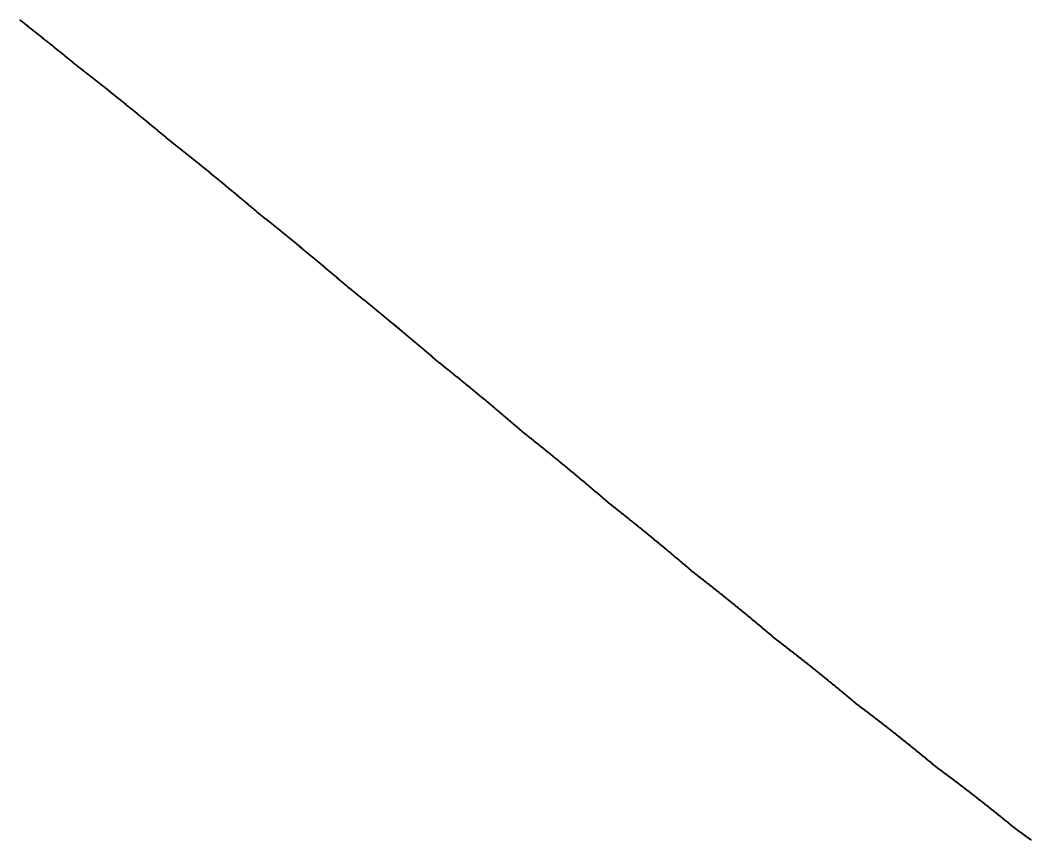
# Model space of a CAD drawing. Header units: metres. Extents: x 0 to 360, y 49 to 117.
# Drawn here: x 45.01 to 67.51, y 82.89 to 101.14 of the extents above; entities that cross this region are included whole.
import ezdxf

# ---------------------------------------------------------------- set-up
doc = ezdxf.new("R2010")
doc.units = ezdxf.units.M

msp = doc.modelspace()

# ---------------------------------------------------------------- linework, layer by layer
for p in [(45.01, 101.141), (45.02, 101.134), (45.029, 101.126), (45.039, 101.118), (45.049, 101.111), (45.058, 101.103), (45.068, 101.096), (45.077, 101.088), (45.087, 101.081), (45.097, 101.073), (45.106, 101.065), (45.116, 101.058), (45.126, 101.05), (45.135, 101.043), (45.145, 101.035), (45.155, 101.027), (45.164, 101.02), (45.174, 101.012), (45.184, 101.005), (45.193, 100.997), (45.203, 100.989), (45.212, 100.982), (45.222, 100.974), (45.232, 100.966), (45.241, 100.959), (45.251, 100.951), (45.261, 100.944), (45.27, 100.936), (45.28, 100.928), (45.289, 100.921), (45.299, 100.913), (45.309, 100.905), (45.318, 100.898), (45.328, 100.89), (45.338, 100.883), (45.347, 100.875), (45.357, 100.867), (45.366, 100.86), (45.376, 100.852), (45.386, 100.844), (45.395, 100.837), (45.405, 100.829), (45.415, 100.821), (45.424, 100.814), (45.434, 100.806), (45.443, 100.798), (45.453, 100.791), (45.463, 100.783), (45.472, 100.775), (45.482, 100.768), (45.491, 100.76), (45.501, 100.752), (45.511, 100.745), (45.52, 100.737), (45.53, 100.729), (45.539, 100.722), (45.549, 100.714), (45.559, 100.706), (45.568, 100.699), (45.578, 100.691), (45.588, 100.683), (45.597, 100.676), (45.607, 100.668), (45.616, 100.66), (45.626, 100.653), (45.636, 100.645), (45.645, 100.637), (45.655, 100.629), (45.664, 100.622), (45.674, 100.614), (45.683, 100.606), (45.693, 100.599), (45.703, 100.591), (45.712, 100.583), (45.722, 100.576), (45.731, 100.568), (45.741, 100.56), (45.751, 100.552), (45.76, 100.545), (45.77, 100.537), (45.779, 100.529), (45.789, 100.522), (45.799, 100.514), (45.808, 100.506), (45.818, 100.498), (45.827, 100.491), (45.837, 100.483), (45.846, 100.475), (45.856, 100.467), (45.866, 100.46), (45.875, 100.452), (45.885, 100.444), (45.894, 100.436), (45.904, 100.429), (45.913, 100.421), (45.923, 100.413), (45.933, 100.405), (45.942, 100.398), (45.952, 100.39), (45.961, 100.382), (45.971, 100.374), (45.98, 100.367), (45.99, 100.359), (46, 100.351), (46.009, 100.343), (46.019, 100.336), (46.028, 100.328), (46.038, 100.32), (46.047, 100.312), (46.057, 100.305), (46.066, 100.297), (46.076, 100.289), (46.086, 100.281), (46.095, 100.274), (46.105, 100.266), (46.114, 100.258), (46.124, 100.25), (46.133, 100.242), (46.143, 100.235), (46.152, 100.227), (46.162, 100.219), (46.172, 100.211), (46.181, 100.203), (46.191, 100.195), (46.2, 100.187), (46.21, 100.18), (46.219, 100.172), (46.229, 100.165), (46.238, 100.157), (46.248, 100.15), (46.258, 100.143), (46.267, 100.135), (46.277, 100.128), (46.286, 100.12), (46.296, 100.113), (46.305, 100.105), (46.315, 100.098), (46.324, 100.091), (46.334, 100.083), (46.343, 100.076), (46.353, 100.068), (46.362, 100.061), (46.372, 100.053), (46.381, 100.046), (46.391, 100.038), (46.401, 100.031), (46.41, 100.023), (46.42, 100.016), (46.429, 100.009), (46.439, 100.001), (46.448, 99.994), (46.458, 99.986), (46.467, 99.979), (46.477, 99.971), (46.486, 99.964), (46.496, 99.956), (46.505, 99.949), (46.515, 99.941), (46.524, 99.934), (46.534, 99.926), (46.543, 99.919), (46.553, 99.911), (46.562, 99.904), (46.572, 99.896), (46.581, 99.889), (46.591, 99.881), (46.6, 99.874), (46.61, 99.866), (46.619, 99.859), (46.629, 99.851), (46.639, 99.844), (46.648, 99.836), (46.658, 99.829), (46.667, 99.821), (46.677, 99.814), (46.686, 99.806), (46.696, 99.799), (46.705, 99.791), (46.715, 99.784), (46.724, 99.776), (46.734, 99.769), (46.743, 99.761), (46.753, 99.754), (46.762, 99.746), (46.772, 99.739), (46.781, 99.731), (46.791, 99.723), (46.8, 99.716), (46.81, 99.708), (46.819, 99.701), (46.829, 99.693), (46.838, 99.686), (46.848, 99.678), (46.857, 99.671), (46.866, 99.663), (46.876, 99.656), (46.885, 99.648), (46.895, 99.64), (46.904, 99.633), (46.914, 99.625), (46.923, 99.618), (46.933, 99.61), (46.942, 99.603), (46.952, 99.595), (46.961, 99.587), (46.971, 99.58), (46.98, 99.572), (46.99, 99.565), (46.999, 99.557), (47.009, 99.55), (47.018, 99.542), (47.028, 99.534), (47.037, 99.527), (47.047, 99.519), (47.056, 99.512), (47.066, 99.504), (47.075, 99.496), (47.085, 99.489), (47.094, 99.481), (47.103, 99.474), (47.113, 99.466), (47.122, 99.458), (47.132, 99.451), (47.141, 99.443), (47.151, 99.436), (47.16, 99.428), (47.17, 99.42), (47.179, 99.413), (47.189, 99.405), (47.198, 99.398), (47.208, 99.39), (47.217, 99.382), (47.226, 99.375), (47.236, 99.367), (47.245, 99.359), (47.255, 99.352), (47.264, 99.344), (47.274, 99.337), (47.283, 99.329), (47.293, 99.321), (47.302, 99.314), (47.312, 99.306), (47.321, 99.298), (47.33, 99.291), (47.34, 99.283), (47.349, 99.275), (47.359, 99.268), (47.368, 99.26), (47.378, 99.252), (47.387, 99.245), (47.397, 99.237), (47.406, 99.229), (47.415, 99.222), (47.425, 99.214), (47.434, 99.207), (47.444, 99.199), (47.453, 99.191), (47.463, 99.184), (47.472, 99.176), (47.482, 99.168), (47.491, 99.16), (47.5, 99.153), (47.51, 99.145), (47.519, 99.137), (47.529, 99.13), (47.538, 99.122), (47.548, 99.114), (47.557, 99.107), (47.566, 99.099), (47.576, 99.091), (47.585, 99.084), (47.595, 99.076), (47.604, 99.068), (47.614, 99.061), (47.623, 99.053), (47.632, 99.045), (47.642, 99.037), (47.651, 99.03), (47.661, 99.022), (47.67, 99.014), (47.679, 99.007), (47.689, 98.999), (47.698, 98.991), (47.708, 98.983), (47.717, 98.976), (47.727, 98.968), (47.736, 98.96), (47.745, 98.953), (47.755, 98.945), (47.764, 98.937), (47.774, 98.929), (47.783, 98.922), (47.792, 98.914), (47.802, 98.906), (47.811, 98.898), (47.821, 98.891), (47.83, 98.883), (47.839, 98.875), (47.849, 98.868), (47.858, 98.86), (47.868, 98.852), (47.877, 98.844), (47.886, 98.837), (47.896, 98.829), (47.905, 98.821), (47.915, 98.813), (47.924, 98.805), (47.933, 98.798), (47.943, 98.79), (47.952, 98.782), (47.962, 98.774), (47.971, 98.767), (47.98, 98.759), (47.99, 98.751), (47.999, 98.743), (48.009, 98.736), (48.018, 98.728), (48.027, 98.72), (48.037, 98.712), (48.046, 98.704), (48.055, 98.697), (48.065, 98.689), (48.074, 98.681), (48.084, 98.673), (48.093, 98.666), (48.102, 98.658), (48.112, 98.65), (48.121, 98.642), (48.131, 98.634), (48.14, 98.627), (48.149, 98.619), (48.159, 98.611), (48.168, 98.603), (48.177, 98.595), (48.187, 98.588), (48.196, 98.58), (48.206, 98.572), (48.215, 98.564), (48.224, 98.556), (48.234, 98.549), (48.243, 98.541), (48.252, 98.533), (48.262, 98.525), (48.271, 98.516), (48.28, 98.509), (48.29, 98.502), (48.299, 98.494), (48.309, 98.487), (48.318, 98.479), (48.327, 98.472), (48.337, 98.465), (48.346, 98.457), (48.355, 98.45), (48.365, 98.443), (48.374, 98.435), (48.383, 98.428), (48.393, 98.42), (48.402, 98.413), (48.411, 98.406), (48.421, 98.398), (48.43, 98.391), (48.44, 98.383), (48.449, 98.376), (48.458, 98.368), (48.468, 98.361), (48.477, 98.354), (48.486, 98.346), (48.496, 98.339), (48.505, 98.331), (48.514, 98.324), (48.524, 98.316), (48.533, 98.309), (48.542, 98.302), (48.552, 98.294), (48.561, 98.287), (48.57, 98.279), (48.58, 98.272), (48.589, 98.264), (48.598, 98.257), (48.608, 98.249), (48.617, 98.242), (48.626, 98.235), (48.636, 98.227), (48.645, 98.22), (48.654, 98.212), (48.664, 98.205), (48.673, 98.197), (48.682, 98.19), (48.692, 98.182), (48.701, 98.175), (48.71, 98.167), (48.72, 98.16), (48.729, 98.152), (48.738, 98.145), (48.748, 98.137), (48.757, 98.13), (48.766, 98.123), (48.776, 98.115), (48.785, 98.108), (48.794, 98.1), (48.804, 98.093), (48.813, 98.085), (48.822, 98.078), (48.832, 98.07), (48.841, 98.063), (48.85, 98.055), (48.859, 98.048), (48.869, 98.04), (48.878, 98.033), (48.887, 98.025), (48.897, 98.018), (48.906, 98.01), (48.915, 98.003), (48.925, 97.995), (48.934, 97.987), (48.943, 97.98), (48.953, 97.972), (48.962, 97.965), (48.971, 97.957), (48.98, 97.95), (48.99, 97.942), (48.999, 97.935), (49.008, 97.927), (49.018, 97.92), (49.027, 97.912), (49.036, 97.905), (49.046, 97.897), (49.055, 97.89), (49.064, 97.882), (49.073, 97.874), (49.083, 97.867), (49.092, 97.859), (49.101, 97.852), (49.111, 97.844), (49.12, 97.837), (49.129, 97.829), (49.138, 97.822), (49.148, 97.814), (49.157, 97.806), (49.166, 97.799), (49.176, 97.791), (49.185, 97.784), (49.194, 97.776), (49.203, 97.769), (49.213, 97.761), (49.222, 97.753), (49.231, 97.746), (49.241, 97.738), (49.25, 97.731), (49.259, 97.723), (49.268, 97.716), (49.278, 97.708), (49.287, 97.7), (49.296, 97.693), (49.306, 97.685), (49.315, 97.678), (49.324, 97.67), (49.333, 97.662), (49.343, 97.655), (49.352, 97.647), (49.361, 97.64), (49.37, 97.632), (49.38, 97.624), (49.389, 97.617), (49.398, 97.609), (49.408, 97.601), (49.417, 97.594), (49.426, 97.586), (49.435, 97.579), (49.445, 97.571), (49.454, 97.563), (49.463, 97.556), (49.472, 97.548), (49.482, 97.54), (49.491, 97.533), (49.5, 97.525), (49.509, 97.518), (49.519, 97.51), (49.528, 97.502), (49.537, 97.495), (49.546, 97.487), (49.556, 97.479), (49.565, 97.472), (49.574, 97.464), (49.583, 97.456), (49.593, 97.449), (49.602, 97.441), (49.611, 97.433), (49.62, 97.426), (49.63, 97.418), (49.639, 97.41), (49.648, 97.403), (49.657, 97.395), (49.667, 97.387), (49.676, 97.38), (49.685, 97.372), (49.694, 97.364), (49.704, 97.357), (49.713, 97.349), (49.722, 97.341), (49.731, 97.334), (49.741, 97.326), (49.75, 97.318), (49.759, 97.311), (49.768, 97.303), (49.777, 97.295), (49.787, 97.288), (49.796, 97.28), (49.805, 97.272), (49.814, 97.265), (49.824, 97.257), (49.833, 97.249), (49.842, 97.241), (49.851, 97.234), (49.861, 97.226), (49.87, 97.218), (49.879, 97.211), (49.888, 97.203), (49.897, 97.195), (49.907, 97.187), (49.916, 97.18), (49.925, 97.172), (49.934, 97.164), (49.944, 97.157), (49.953, 97.149), (49.962, 97.141), (49.971, 97.133), (49.98, 97.126), (49.99, 97.118), (49.999, 97.11), (50.008, 97.102), (50.017, 97.095), (50.026, 97.087), (50.036, 97.079), (50.045, 97.072), (50.054, 97.064), (50.063, 97.056), (50.072, 97.048), (50.082, 97.041), (50.091, 97.033), (50.1, 97.025), (50.109, 97.017), (50.119, 97.01), (50.128, 97.002), (50.137, 96.994), (50.146, 96.986), (50.155, 96.978), (50.165, 96.971), (50.174, 96.963), (50.183, 96.955), (50.192, 96.947), (50.201, 96.94), (50.21, 96.932), (50.22, 96.924), (50.229, 96.916), (50.238, 96.909), (50.247, 96.901), (50.256, 96.893), (50.266, 96.885), (50.275, 96.877), (50.284, 96.87), (50.293, 96.862), (50.302, 96.853), (50.312, 96.845), (50.321, 96.838), (50.33, 96.831), (50.339, 96.824), (50.348, 96.816), (50.357, 96.809), (50.367, 96.802), (50.376, 96.794), (50.385, 96.787), (50.394, 96.78), (50.403, 96.772), (50.413, 96.765), (50.422, 96.758), (50.431, 96.751), (50.44, 96.743), (50.449, 96.736), (50.458, 96.729), (50.468, 96.721), (50.477, 96.714), (50.486, 96.707), (50.495, 96.699), (50.504, 96.692), (50.513, 96.685), (50.523, 96.677), (50.532, 96.67), (50.541, 96.663), (50.55, 96.655), (50.559, 96.648), (50.568, 96.64), (50.578, 96.633), (50.587, 96.626), (50.596, 96.618), (50.605, 96.611), (50.614, 96.604), (50.623, 96.596), (50.633, 96.589), (50.642, 96.582), (50.651, 96.574), (50.66, 96.567), (50.669, 96.559), (50.678, 96.552), (50.687, 96.545), (50.697, 96.537), (50.706, 96.53), (50.715, 96.523), (50.724, 96.515), (50.733, 96.508), (50.742, 96.5), (50.752, 96.493), (50.761, 96.486), (50.77, 96.478), (50.779, 96.471), (50.788, 96.463), (50.797, 96.456), (50.806, 96.449), (50.816, 96.441), (50.825, 96.434), (50.834, 96.426), (50.843, 96.419), (50.852, 96.412), (50.861, 96.404), (50.87, 96.397), (50.879, 96.389), (50.889, 96.382), (50.898, 96.374), (50.907, 96.367), (50.916, 96.36), (50.925, 96.352), (50.934, 96.345), (50.943, 96.337), (50.953, 96.33), (50.962, 96.322), (50.971, 96.315), (50.98, 96.308), (50.989, 96.3), (50.998, 96.293), (51.007, 96.285), (51.016, 96.278), (51.026, 96.27), (51.035, 96.263), (51.044, 96.255), (51.053, 96.248), (51.062, 96.241), (51.071, 96.233), (51.08, 96.226), (51.089, 96.218), (51.098, 96.211), (51.108, 96.203), (51.117, 96.196), (51.126, 96.188), (51.135, 96.181), (51.144, 96.173), (51.153, 96.166), (51.162, 96.158), (51.171, 96.151), (51.181, 96.143), (51.19, 96.136), (51.199, 96.128), (51.208, 96.121), (51.217, 96.113), (51.226, 96.106), (51.235, 96.098), (51.244, 96.091), (51.253, 96.083), (51.262, 96.076), (51.272, 96.068), (51.281, 96.061), (51.29, 96.053), (51.299, 96.046), (51.308, 96.038), (51.317, 96.031), (51.326, 96.023), (51.335, 96.016), (51.344, 96.008), (51.353, 96.001), (51.363, 95.993), (51.372, 95.986), (51.381, 95.978), (51.39, 95.971), (51.399, 95.963), (51.408, 95.956), (51.417, 95.948), (51.426, 95.941), (51.435, 95.933), (51.444, 95.925), (51.453, 95.918), (51.462, 95.91), (51.472, 95.903), (51.481, 95.895), (51.49, 95.888), (51.499, 95.88), (51.508, 95.873), (51.517, 95.865), (51.526, 95.857), (51.535, 95.85), (51.544, 95.842), (51.553, 95.835), (51.562, 95.827), (51.571, 95.82), (51.581, 95.812), (51.59, 95.805), (51.599, 95.797), (51.608, 95.789), (51.617, 95.782), (51.626, 95.774), (51.635, 95.767), (51.644, 95.759), (51.653, 95.751), (51.662, 95.744), (51.671, 95.736), (51.68, 95.729), (51.689, 95.721), (51.698, 95.713), (51.707, 95.706), (51.717, 95.698), (51.726, 95.691), (51.735, 95.683), (51.744, 95.675), (51.753, 95.668), (51.762, 95.66), (51.771, 95.653), (51.78, 95.645), (51.789, 95.637), (51.798, 95.63), (51.807, 95.622), (51.816, 95.615), (51.825, 95.607), (51.834, 95.599), (51.843, 95.592), (51.852, 95.584), (51.861, 95.576), (51.87, 95.569), (51.879, 95.561), (51.889, 95.554), (51.898, 95.546), (51.907, 95.538), (51.916, 95.531), (51.925, 95.523), (51.934, 95.515), (51.943, 95.508), (51.952, 95.5), (51.961, 95.492), (51.97, 95.485), (51.979, 95.477), (51.988, 95.469), (51.997, 95.462), (52.006, 95.454), (52.015, 95.446), (52.024, 95.439), (52.033, 95.431), (52.042, 95.423), (52.051, 95.416), (52.06, 95.408), (52.069, 95.4), (52.078, 95.393), (52.087, 95.385), (52.096, 95.377), (52.105, 95.37), (52.114, 95.362), (52.123, 95.354), (52.132, 95.347), (52.142, 95.339), (52.151, 95.331), (52.16, 95.324), (52.169, 95.316), (52.178, 95.308), (52.187, 95.301), (52.196, 95.293), (52.205, 95.285), (52.214, 95.277), (52.223, 95.27), (52.232, 95.262), (52.241, 95.254), (52.25, 95.247), (52.259, 95.239), (52.268, 95.231), (52.277, 95.224), (52.286, 95.216), (52.295, 95.208), (52.304, 95.2), (52.313, 95.192), (52.322, 95.185), (52.331, 95.178), (52.34, 95.17), (52.349, 95.163), (52.358, 95.156), (52.367, 95.149), (52.376, 95.142), (52.385, 95.134), (52.394, 95.127), (52.403, 95.12), (52.412, 95.113), (52.421, 95.106), (52.43, 95.099), (52.439, 95.091), (52.448, 95.084), (52.457, 95.077), (52.466, 95.07), (52.475, 95.062), (52.484, 95.055), (52.493, 95.048), (52.502, 95.041), (52.511, 95.034), (52.52, 95.026), (52.529, 95.019), (52.538, 95.012), (52.547, 95.005), (52.556, 94.998), (52.565, 94.99), (52.574, 94.983), (52.583, 94.976), (52.592, 94.969), (52.601, 94.961), (52.61, 94.954), (52.619, 94.947), (52.628, 94.94), (52.637, 94.932), (52.646, 94.925), (52.655, 94.918), (52.664, 94.911), (52.673, 94.903), (52.681, 94.896), (52.69, 94.889), (52.699, 94.882), (52.708, 94.874), (52.717, 94.867), (52.726, 94.86), (52.735, 94.853), (52.744, 94.845), (52.753, 94.838), (52.762, 94.831), (52.771, 94.823), (52.78, 94.816), (52.789, 94.809), (52.798, 94.802), (52.807, 94.794), (52.816, 94.787), (52.825, 94.78), (52.834, 94.772), (52.843, 94.765), (52.852, 94.758), (52.861, 94.751), (52.87, 94.743), (52.879, 94.736), (52.888, 94.729), (52.897, 94.721), (52.906, 94.714), (52.915, 94.707), (52.924, 94.699), (52.933, 94.692), (52.941, 94.685), (52.95, 94.678), (52.959, 94.67), (52.968, 94.663), (52.977, 94.656), (52.986, 94.648), (52.995, 94.641), (53.004, 94.634), (53.013, 94.626), (53.022, 94.619), (53.031, 94.612), (53.04, 94.604), (53.049, 94.597), (53.058, 94.59), (53.067, 94.582), (53.076, 94.575), (53.085, 94.567), (53.094, 94.56), (53.103, 94.553), (53.111, 94.545), (53.12, 94.538), (53.129, 94.531), (53.138, 94.523), (53.147, 94.516), (53.156, 94.509), (53.165, 94.501), (53.174, 94.494), (53.183, 94.486), (53.192, 94.479), (53.201, 94.472), (53.21, 94.464), (53.219, 94.457), (53.228, 94.45), (53.237, 94.442), (53.245, 94.435), (53.254, 94.427), (53.263, 94.42), (53.272, 94.413), (53.281, 94.405), (53.29, 94.398), (53.299, 94.39), (53.308, 94.383), (53.317, 94.376), (53.326, 94.368), (53.335, 94.361), (53.344, 94.353), (53.352, 94.346), (53.361, 94.339), (53.37, 94.331), (53.379, 94.324), (53.388, 94.316), (53.397, 94.309), (53.406, 94.302), (53.415, 94.294), (53.424, 94.287), (53.433, 94.279), (53.442, 94.272), (53.451, 94.264), (53.459, 94.257), (53.468, 94.249), (53.477, 94.242), (53.486, 94.235), (53.495, 94.227), (53.504, 94.22), (53.513, 94.212), (53.522, 94.205), (53.531, 94.197), (53.54, 94.19), (53.548, 94.182), (53.557, 94.175), (53.566, 94.168), (53.575, 94.16), (53.584, 94.153), (53.593, 94.145), (53.602, 94.138), (53.611, 94.13), (53.62, 94.123), (53.629, 94.115), (53.637, 94.108), (53.646, 94.1), (53.655, 94.093), (53.664, 94.085), (53.673, 94.078), (53.682, 94.07), (53.691, 94.063), (53.7, 94.055), (53.709, 94.048), (53.717, 94.04), (53.726, 94.033), (53.735, 94.025), (53.744, 94.018), (53.753, 94.01), (53.762, 94.003), (53.771, 93.995), (53.78, 93.988), (53.789, 93.98), (53.797, 93.973), (53.806, 93.965), (53.815, 93.958), (53.824, 93.95), (53.833, 93.943), (53.842, 93.935), (53.851, 93.928), (53.86, 93.92), (53.868, 93.913), (53.877, 93.905), (53.886, 93.898), (53.895, 93.89), (53.904, 93.883), (53.913, 93.875), (53.922, 93.868), (53.93, 93.86), (53.939, 93.853), (53.948, 93.845), (53.957, 93.837), (53.966, 93.83), (53.975, 93.822), (53.984, 93.815), (53.993, 93.807), (54.001, 93.8), (54.01, 93.792), (54.019, 93.785), (54.028, 93.777), (54.037, 93.769), (54.046, 93.762), (54.055, 93.754), (54.063, 93.747), (54.072, 93.739), (54.081, 93.732), (54.09, 93.724), (54.099, 93.716), (54.108, 93.709), (54.116, 93.701), (54.125, 93.694), (54.134, 93.686), (54.143, 93.679), (54.152, 93.671), (54.161, 93.663), (54.17, 93.656), (54.178, 93.648), (54.187, 93.641), (54.196, 93.633), (54.205, 93.625), (54.214, 93.618), (54.223, 93.61), (54.231, 93.603), (54.24, 93.595), (54.249, 93.587), (54.258, 93.58), (54.267, 93.572), (54.276, 93.564), (54.285, 93.557), (54.293, 93.55), (54.302, 93.543), (54.311, 93.536), (54.32, 93.528), (54.329, 93.521), (54.338, 93.514), (54.346, 93.507), (54.355, 93.5), (54.364, 93.493), (54.373, 93.486), (54.382, 93.479), (54.39, 93.472), (54.399, 93.465), (54.408, 93.458), (54.417, 93.451), (54.426, 93.444), (54.435, 93.437), (54.443, 93.43), (54.452, 93.423), (54.461, 93.416), (54.47, 93.409), (54.479, 93.402), (54.488, 93.395), (54.496, 93.388), (54.505, 93.38), (54.514, 93.373), (54.523, 93.366), (54.532, 93.359), (54.54, 93.352), (54.549, 93.345), (54.558, 93.338), (54.567, 93.331), (54.576, 93.324), (54.584, 93.317), (54.593, 93.31), (54.602, 93.303), (54.611, 93.295), (54.62, 93.288), (54.629, 93.281), (54.637, 93.274), (54.646, 93.267), (54.655, 93.26), (54.664, 93.253), (54.673, 93.246), (54.681, 93.239), (54.69, 93.231), (54.699, 93.224), (54.708, 93.217), (54.717, 93.21), (54.725, 93.203), (54.734, 93.196), (54.743, 93.189), (54.752, 93.182), (54.761, 93.174), (54.769, 93.167), (54.778, 93.16), (54.787, 93.153), (54.796, 93.146), (54.804, 93.139), (54.813, 93.132), (54.822, 93.124), (54.831, 93.117), (54.84, 93.11), (54.848, 93.103), (54.857, 93.096), (54.866, 93.089), (54.875, 93.081), (54.884, 93.074), (54.892, 93.067), (54.901, 93.06), (54.91, 93.053), (54.919, 93.046), (54.927, 93.038), (54.936, 93.031), (54.945, 93.024), (54.954, 93.017), (54.963, 93.01), (54.971, 93.003), (54.98, 92.995), (54.989, 92.988), (54.998, 92.981), (55.006, 92.974), (55.015, 92.967), (55.024, 92.959), (55.033, 92.952), (55.042, 92.945), (55.05, 92.938), (55.059, 92.931), (55.068, 92.923), (55.077, 92.916), (55.085, 92.909), (55.094, 92.902), (55.103, 92.894), (55.112, 92.887), (55.12, 92.88), (55.129, 92.873), (55.138, 92.866), (55.147, 92.858), (55.155, 92.851), (55.164, 92.844), (55.173, 92.837), (55.182, 92.829), (55.191, 92.822), (55.199, 92.815), (55.208, 92.808), (55.217, 92.8), (55.226, 92.793), (55.234, 92.786), (55.243, 92.779), (55.252, 92.771), (55.261, 92.764), (55.269, 92.757), (55.278, 92.75), (55.287, 92.742), (55.296, 92.735), (55.304, 92.728), (55.313, 92.721), (55.322, 92.713), (55.331, 92.706), (55.339, 92.699), (55.348, 92.691), (55.357, 92.684), (55.366, 92.677), (55.374, 92.67), (55.383, 92.662), (55.392, 92.655), (55.4, 92.648), (55.409, 92.64), (55.418, 92.633), (55.427, 92.626), (55.435, 92.619), (55.444, 92.611), (55.453, 92.604), (55.462, 92.597), (55.47, 92.589), (55.479, 92.582), (55.488, 92.575), (55.497, 92.567), (55.505, 92.56), (55.514, 92.553), (55.523, 92.545), (55.531, 92.538), (55.54, 92.531), (55.549, 92.523), (55.558, 92.516), (55.566, 92.509), (55.575, 92.501), (55.584, 92.494), (55.593, 92.487), (55.601, 92.479), (55.61, 92.472), (55.619, 92.465), (55.627, 92.457), (55.636, 92.45), (55.645, 92.443), (55.654, 92.435), (55.662, 92.428), (55.671, 92.421), (55.68, 92.413), (55.688, 92.406), (55.697, 92.399), (55.706, 92.391), (55.715, 92.384), (55.723, 92.377), (55.732, 92.369), (55.741, 92.362), (55.749, 92.354), (55.758, 92.347), (55.767, 92.34), (55.776, 92.332), (55.784, 92.325), (55.793, 92.318), (55.802, 92.31), (55.81, 92.303), (55.819, 92.295), (55.828, 92.288), (55.836, 92.281), (55.845, 92.273), (55.854, 92.266), (55.863, 92.258), (55.871, 92.251), (55.88, 92.244), (55.889, 92.236), (55.897, 92.229), (55.906, 92.221), (55.915, 92.214), (55.923, 92.207), (55.932, 92.199), (55.941, 92.192), (55.949, 92.184), (55.958, 92.177), (55.967, 92.169), (55.976, 92.162), (55.984, 92.155), (55.993, 92.147), (56.002, 92.14), (56.01, 92.132), (56.019, 92.125), (56.028, 92.117), (56.036, 92.11), (56.045, 92.103), (56.054, 92.095), (56.062, 92.088), (56.071, 92.08), (56.08, 92.073), (56.088, 92.065), (56.097, 92.058), (56.106, 92.05), (56.114, 92.043), (56.123, 92.036), (56.132, 92.028), (56.141, 92.021), (56.149, 92.013), (56.158, 92.006), (56.167, 91.998), (56.175, 91.991), (56.184, 91.983), (56.193, 91.976), (56.201, 91.968), (56.21, 91.96), (56.219, 91.953), (56.227, 91.946), (56.236, 91.939), (56.245, 91.933), (56.253, 91.926), (56.262, 91.919), (56.271, 91.912), (56.279, 91.905), (56.288, 91.898), (56.297, 91.891), (56.305, 91.885), (56.314, 91.878), (56.323, 91.871), (56.331, 91.864), (56.34, 91.857), (56.348, 91.85), (56.357, 91.843), (56.366, 91.836), (56.374, 91.83), (56.383, 91.823), (56.392, 91.816), (56.4, 91.809), (56.409, 91.802), (56.418, 91.795), (56.426, 91.788), (56.435, 91.781), (56.444, 91.774), (56.452, 91.768), (56.461, 91.761), (56.47, 91.754), (56.478, 91.747), (56.487, 91.74), (56.496, 91.733), (56.504, 91.726), (56.513, 91.719), (56.521, 91.712), (56.53, 91.705), (56.539, 91.698), (56.547, 91.691), (56.556, 91.685), (56.565, 91.678), (56.573, 91.671), (56.582, 91.664), (56.591, 91.657), (56.599, 91.65), (56.608, 91.643), (56.616, 91.636), (56.625, 91.629), (56.634, 91.622), (56.642, 91.615), (56.651, 91.608), (56.66, 91.601), (56.668, 91.594), (56.677, 91.587), (56.686, 91.58), (56.694, 91.573), (56.703, 91.566), (56.711, 91.559), (56.72, 91.552), (56.729, 91.545), (56.737, 91.538), (56.746, 91.531), (56.755, 91.525), (56.763, 91.518), (56.772, 91.511), (56.78, 91.504), (56.789, 91.497), (56.798, 91.49), (56.806, 91.483), (56.815, 91.476), (56.823, 91.469), (56.832, 91.462), (56.841, 91.455), (56.849, 91.448), (56.858, 91.441), (56.867, 91.434), (56.875, 91.427), (56.884, 91.419), (56.892, 91.412), (56.901, 91.405), (56.91, 91.398), (56.918, 91.391), (56.927, 91.384), (56.935, 91.377), (56.944, 91.37), (56.953, 91.363), (56.961, 91.356), (56.97, 91.349), (56.978, 91.342), (56.987, 91.335), (56.996, 91.328), (57.004, 91.321), (57.013, 91.314), (57.021, 91.307), (57.03, 91.3), (57.039, 91.293), (57.047, 91.286), (57.056, 91.279), (57.064, 91.272), (57.073, 91.265), (57.082, 91.257), (57.09, 91.25), (57.099, 91.243), (57.107, 91.236), (57.116, 91.229), (57.125, 91.222), (57.133, 91.215), (57.142, 91.208), (57.15, 91.201), (57.159, 91.194), (57.168, 91.187), (57.176, 91.18), (57.185, 91.172), (57.193, 91.165), (57.202, 91.158), (57.21, 91.151), (57.219, 91.144), (57.228, 91.137), (57.236, 91.13), (57.245, 91.123), (57.253, 91.116), (57.262, 91.109), (57.27, 91.101), (57.279, 91.094), (57.288, 91.087), (57.296, 91.08), (57.305, 91.073), (57.313, 91.066), (57.322, 91.059), (57.331, 91.052), (57.339, 91.044), (57.348, 91.037), (57.356, 91.03), (57.365, 91.023), (57.373, 91.016), (57.382, 91.009), (57.39, 91.002), (57.399, 90.994), (57.408, 90.987), (57.416, 90.98), (57.425, 90.973), (57.433, 90.966), (57.442, 90.959), (57.45, 90.951), (57.459, 90.944), (57.468, 90.937), (57.476, 90.93), (57.485, 90.923), (57.493, 90.916), (57.502, 90.908), (57.51, 90.901), (57.519, 90.894), (57.527, 90.887), (57.536, 90.88), (57.545, 90.873), (57.553, 90.865), (57.562, 90.858), (57.57, 90.851), (57.579, 90.844), (57.587, 90.837), (57.596, 90.829), (57.604, 90.822), (57.613, 90.815), (57.622, 90.808), (57.63, 90.801), (57.639, 90.793), (57.647, 90.786), (57.656, 90.779), (57.664, 90.772), (57.673, 90.765), (57.681, 90.757), (57.69, 90.75), (57.698, 90.743), (57.707, 90.736), (57.716, 90.728), (57.724, 90.721), (57.733, 90.714), (57.741, 90.707), (57.75, 90.7), (57.758, 90.692), (57.767, 90.685), (57.775, 90.678), (57.784, 90.671), (57.792, 90.663), (57.801, 90.656), (57.809, 90.649), (57.818, 90.642), (57.826, 90.634), (57.835, 90.627), (57.844, 90.62), (57.852, 90.613), (57.861, 90.605), (57.869, 90.598), (57.878, 90.591), (57.886, 90.583), (57.895, 90.576), (57.903, 90.569), (57.912, 90.562), (57.92, 90.554), (57.929, 90.547), (57.937, 90.54), (57.946, 90.533), (57.954, 90.525), (57.963, 90.518), (57.971, 90.511), (57.98, 90.503), (57.988, 90.496), (57.997, 90.489), (58.005, 90.482), (58.014, 90.474), (58.022, 90.467), (58.031, 90.46), (58.039, 90.452), (58.048, 90.445), (58.057, 90.438), (58.065, 90.43), (58.074, 90.423), (58.082, 90.416), (58.091, 90.408), (58.099, 90.401), (58.108, 90.393), (58.116, 90.386), (58.125, 90.38), (58.133, 90.373), (58.142, 90.366), (58.15, 90.36), (58.159, 90.353), (58.167, 90.346), (58.176, 90.34), (58.184, 90.333), (58.193, 90.326), (58.201, 90.32), (58.21, 90.313), (58.218, 90.306), (58.227, 90.3), (58.235, 90.293), (58.244, 90.286), (58.252, 90.279), (58.261, 90.273), (58.269, 90.266), (58.278, 90.259), (58.286, 90.253), (58.295, 90.246), (58.303, 90.239), (58.311, 90.233), (58.32, 90.226), (58.328, 90.219), (58.337, 90.212), (58.345, 90.206), (58.354, 90.199), (58.362, 90.192), (58.371, 90.186), (58.379, 90.179), (58.388, 90.172), (58.396, 90.165), (58.405, 90.159), (58.413, 90.152), (58.422, 90.145), (58.43, 90.139), (58.439, 90.132), (58.447, 90.125), (58.456, 90.118), (58.464, 90.112), (58.473, 90.105), (58.481, 90.098), (58.49, 90.091), (58.498, 90.085), (58.507, 90.078), (58.515, 90.071), (58.523, 90.064), (58.532, 90.057), (58.54, 90.051), (58.549, 90.044), (58.557, 90.037), (58.566, 90.03), (58.574, 90.024), (58.583, 90.017), (58.591, 90.01), (58.6, 90.003), (58.608, 89.996), (58.617, 89.99), (58.625, 89.983), (58.634, 89.976), (58.642, 89.969), (58.65, 89.962), (58.659, 89.956), (58.667, 89.949), (58.676, 89.942), (58.684, 89.935), (58.693, 89.928), (58.701, 89.922), (58.71, 89.915), (58.718, 89.908), (58.727, 89.901), (58.735, 89.894), (58.743, 89.888), (58.752, 89.881), (58.76, 89.874), (58.769, 89.867), (58.777, 89.86), (58.786, 89.853), (58.794, 89.847), (58.803, 89.84), (58.811, 89.833), (58.82, 89.826), (58.828, 89.819), (58.836, 89.812), (58.845, 89.805), (58.853, 89.799), (58.862, 89.792), (58.87, 89.785), (58.879, 89.778), (58.887, 89.771), (58.896, 89.764), (58.904, 89.757), (58.912, 89.751), (58.921, 89.744), (58.929, 89.737), (58.938, 89.73), (58.946, 89.723), (58.955, 89.716), (58.963, 89.709), (58.971, 89.702), (58.98, 89.696), (58.988, 89.689), (58.997, 89.682), (59.005, 89.675), (59.014, 89.668), (59.022, 89.661), (59.03, 89.654), (59.039, 89.647), (59.047, 89.64), (59.056, 89.633), (59.064, 89.626), (59.073, 89.62), (59.081, 89.613), (59.089, 89.606), (59.098, 89.599), (59.106, 89.592), (59.115, 89.585), (59.123, 89.578), (59.132, 89.571), (59.14, 89.564), (59.148, 89.557), (59.157, 89.55), (59.165, 89.543), (59.174, 89.536), (59.182, 89.529), (59.19, 89.523), (59.199, 89.516), (59.207, 89.509), (59.216, 89.502), (59.224, 89.495), (59.233, 89.488), (59.241, 89.481), (59.249, 89.474), (59.258, 89.467), (59.266, 89.46), (59.275, 89.453), (59.283, 89.446), (59.291, 89.439), (59.3, 89.432), (59.308, 89.425), (59.317, 89.418), (59.325, 89.411), (59.333, 89.404), (59.342, 89.397), (59.35, 89.39), (59.359, 89.383), (59.367, 89.376), (59.375, 89.369), (59.384, 89.362), (59.392, 89.355), (59.401, 89.348), (59.409, 89.341), (59.417, 89.334), (59.426, 89.327), (59.434, 89.32), (59.443, 89.313), (59.451, 89.306), (59.459, 89.299), (59.468, 89.292), (59.476, 89.285), (59.485, 89.278), (59.493, 89.271), (59.501, 89.264), (59.51, 89.257), (59.518, 89.25), (59.526, 89.243), (59.535, 89.236), (59.543, 89.229), (59.552, 89.222), (59.56, 89.215), (59.568, 89.208), (59.577, 89.201), (59.585, 89.194), (59.594, 89.186), (59.602, 89.179), (59.61, 89.172), (59.619, 89.165), (59.627, 89.158), (59.635, 89.151), (59.644, 89.144), (59.652, 89.137), (59.661, 89.13), (59.669, 89.123), (59.677, 89.116), (59.686, 89.109), (59.694, 89.102), (59.702, 89.095), (59.711, 89.087), (59.719, 89.08), (59.728, 89.073), (59.736, 89.066), (59.744, 89.059), (59.753, 89.052), (59.761, 89.045), (59.769, 89.038), (59.778, 89.031), (59.786, 89.024), (59.794, 89.017), (59.803, 89.009), (59.811, 89.002), (59.82, 88.995), (59.828, 88.988), (59.836, 88.981), (59.845, 88.974), (59.853, 88.967), (59.861, 88.96), (59.87, 88.952), (59.878, 88.945), (59.886, 88.938), (59.895, 88.931), (59.903, 88.924), (59.912, 88.917), (59.92, 88.91), (59.928, 88.903), (59.937, 88.895), (59.945, 88.888), (59.953, 88.881), (59.962, 88.874), (59.97, 88.867), (59.978, 88.859), (59.987, 88.853), (59.995, 88.846), (60.003, 88.84), (60.012, 88.833), (60.02, 88.827), (60.028, 88.82), (60.037, 88.814), (60.045, 88.807), (60.053, 88.801), (60.062, 88.795), (60.07, 88.788), (60.078, 88.782), (60.087, 88.775), (60.095, 88.769), (60.103, 88.762), (60.112, 88.756), (60.12, 88.749), (60.128, 88.743), (60.137, 88.736), (60.145, 88.73), (60.153, 88.723), (60.162, 88.717), (60.17, 88.71), (60.178, 88.704), (60.187, 88.697), (60.195, 88.691), (60.203, 88.684), (60.212, 88.678), (60.22, 88.671), (60.228, 88.665), (60.237, 88.658), (60.245, 88.652), (60.253, 88.645), (60.262, 88.639), (60.27, 88.632), (60.278, 88.625), (60.287, 88.619), (60.295, 88.612), (60.303, 88.606), (60.312, 88.599), (60.32, 88.593), (60.328, 88.586), (60.337, 88.58), (60.345, 88.573), (60.353, 88.567), (60.362, 88.56), (60.37, 88.553), (60.378, 88.547), (60.387, 88.54), (60.395, 88.534), (60.403, 88.527), (60.412, 88.521), (60.42, 88.514), (60.428, 88.507), (60.436, 88.501), (60.445, 88.494), (60.453, 88.488), (60.461, 88.481), (60.47, 88.474), (60.478, 88.468), (60.486, 88.461), (60.495, 88.455), (60.503, 88.448), (60.511, 88.441), (60.52, 88.435), (60.528, 88.428), (60.536, 88.422), (60.544, 88.415), (60.553, 88.408), (60.561, 88.402), (60.569, 88.395), (60.578, 88.389), (60.586, 88.382), (60.594, 88.375), (60.603, 88.369), (60.611, 88.362), (60.619, 88.355), (60.627, 88.349), (60.636, 88.342), (60.644, 88.336), (60.652, 88.329), (60.661, 88.322), (60.669, 88.316), (60.677, 88.309), (60.685, 88.302), (60.694, 88.296), (60.702, 88.289), (60.71, 88.282), (60.719, 88.276), (60.727, 88.269), (60.735, 88.262), (60.743, 88.256), (60.752, 88.249), (60.76, 88.242), (60.768, 88.236), (60.777, 88.229), (60.785, 88.222), (60.793, 88.216), (60.801, 88.209), (60.81, 88.202), (60.818, 88.195), (60.826, 88.189), (60.835, 88.182), (60.843, 88.175), (60.851, 88.169), (60.859, 88.162), (60.868, 88.155), (60.876, 88.149), (60.884, 88.142), (60.893, 88.135), (60.901, 88.128), (60.909, 88.122), (60.917, 88.115), (60.926, 88.108), (60.934, 88.101), (60.942, 88.095), (60.95, 88.088), (60.959, 88.081), (60.967, 88.075), (60.975, 88.068), (60.983, 88.061), (60.992, 88.054), (61, 88.048), (61.008, 88.041), (61.017, 88.034), (61.025, 88.027), (61.033, 88.021), (61.041, 88.014), (61.05, 88.007), (61.058, 88), (61.066, 87.994), (61.074, 87.987), (61.083, 87.98), (61.091, 87.973), (61.099, 87.966), (61.107, 87.96), (61.116, 87.953), (61.124, 87.946), (61.132, 87.939), (61.14, 87.933), (61.149, 87.926), (61.157, 87.919), (61.165, 87.912), (61.173, 87.905), (61.182, 87.899), (61.19, 87.892), (61.198, 87.885), (61.206, 87.878), (61.215, 87.871), (61.223, 87.865), (61.231, 87.858), (61.239, 87.851), (61.248, 87.844), (61.256, 87.837), (61.264, 87.83), (61.272, 87.824), (61.281, 87.817), (61.289, 87.81), (61.297, 87.803), (61.305, 87.796), (61.314, 87.789), (61.322, 87.783), (61.33, 87.776), (61.338, 87.769), (61.347, 87.762), (61.355, 87.755), (61.363, 87.748), (61.371, 87.742), (61.379, 87.735), (61.388, 87.728), (61.396, 87.721), (61.404, 87.714), (61.412, 87.707), (61.421, 87.7), (61.429, 87.694), (61.437, 87.687), (61.445, 87.68), (61.454, 87.673), (61.462, 87.666), (61.47, 87.659), (61.478, 87.652), (61.486, 87.645), (61.495, 87.639), (61.503, 87.632), (61.511, 87.625), (61.519, 87.618), (61.528, 87.611), (61.536, 87.604), (61.544, 87.597), (61.552, 87.59), (61.56, 87.583), (61.569, 87.576), (61.577, 87.57), (61.585, 87.563), (61.593, 87.556), (61.601, 87.549), (61.61, 87.542), (61.618, 87.535), (61.626, 87.528), (61.634, 87.521), (61.643, 87.514), (61.651, 87.507), (61.659, 87.5), (61.667, 87.493), (61.675, 87.487), (61.684, 87.48), (61.692, 87.473), (61.7, 87.466), (61.708, 87.459), (61.716, 87.452), (61.725, 87.445), (61.733, 87.438), (61.741, 87.431), (61.749, 87.424), (61.757, 87.417), (61.766, 87.41), (61.774, 87.403), (61.782, 87.396), (61.79, 87.389), (61.798, 87.382), (61.807, 87.375), (61.815, 87.368), (61.823, 87.362), (61.831, 87.355), (61.839, 87.349), (61.848, 87.343), (61.856, 87.337), (61.864, 87.331), (61.872, 87.324), (61.88, 87.318), (61.889, 87.312), (61.897, 87.305), (61.905, 87.299), (61.913, 87.293), (61.921, 87.287), (61.93, 87.28), (61.938, 87.274), (61.946, 87.268), (61.954, 87.262), (61.962, 87.255), (61.97, 87.249), (61.979, 87.243), (61.987, 87.236), (61.995, 87.23), (62.003, 87.224), (62.011, 87.218), (62.02, 87.211), (62.028, 87.205), (62.036, 87.199), (62.044, 87.192), (62.052, 87.186), (62.06, 87.18), (62.069, 87.173), (62.077, 87.167), (62.085, 87.161), (62.093, 87.154), (62.101, 87.148), (62.11, 87.142), (62.118, 87.135), (62.126, 87.129), (62.134, 87.123), (62.142, 87.116), (62.15, 87.11), (62.159, 87.104), (62.167, 87.097), (62.175, 87.091), (62.183, 87.085), (62.191, 87.078), (62.199, 87.072), (62.208, 87.066), (62.216, 87.059), (62.224, 87.053), (62.232, 87.047), (62.24, 87.04), (62.248, 87.034), (62.257, 87.027), (62.265, 87.021), (62.273, 87.015), (62.281, 87.008), (62.289, 87.002), (62.297, 86.996), (62.305, 86.989), (62.314, 86.983), (62.322, 86.976), (62.33, 86.97), (62.338, 86.964), (62.346, 86.957), (62.354, 86.951), (62.363, 86.944), (62.371, 86.938), (62.379, 86.932), (62.387, 86.925), (62.395, 86.919), (62.403, 86.912), (62.411, 86.906), (62.42, 86.899), (62.428, 86.893), (62.436, 86.887), (62.444, 86.88), (62.452, 86.874), (62.46, 86.867), (62.469, 86.861), (62.477, 86.854), (62.485, 86.848), (62.493, 86.841), (62.501, 86.835), (62.509, 86.829), (62.517, 86.822), (62.526, 86.816), (62.534, 86.809), (62.542, 86.803), (62.55, 86.796), (62.558, 86.79), (62.566, 86.783), (62.574, 86.777), (62.582, 86.77), (62.591, 86.764), (62.599, 86.757), (62.607, 86.751), (62.615, 86.744), (62.623, 86.738), (62.631, 86.731), (62.639, 86.725), (62.648, 86.718), (62.656, 86.712), (62.664, 86.705), (62.672, 86.699), (62.68, 86.692), (62.688, 86.686), (62.696, 86.679), (62.704, 86.673), (62.713, 86.666), (62.721, 86.66), (62.729, 86.653), (62.737, 86.647), (62.745, 86.64), (62.753, 86.634), (62.761, 86.627), (62.769, 86.621), (62.778, 86.614), (62.786, 86.608), (62.794, 86.601), (62.802, 86.595), (62.81, 86.588), (62.818, 86.581), (62.826, 86.575), (62.834, 86.568), (62.842, 86.562), (62.851, 86.555), (62.859, 86.549), (62.867, 86.542), (62.875, 86.536), (62.883, 86.529), (62.891, 86.522), (62.899, 86.516), (62.907, 86.509), (62.915, 86.503), (62.924, 86.496), (62.932, 86.489), (62.94, 86.483), (62.948, 86.476), (62.956, 86.47), (62.964, 86.463), (62.972, 86.457), (62.98, 86.45), (62.988, 86.443), (62.997, 86.437), (63.005, 86.43), (63.013, 86.424), (63.021, 86.417), (63.029, 86.41), (63.037, 86.404), (63.045, 86.397), (63.053, 86.39), (63.061, 86.384), (63.069, 86.377), (63.078, 86.371), (63.086, 86.364), (63.094, 86.357), (63.102, 86.351), (63.11, 86.344), (63.118, 86.337), (63.126, 86.331), (63.134, 86.324), (63.142, 86.317), (63.15, 86.311), (63.158, 86.304), (63.167, 86.298), (63.175, 86.291), (63.183, 86.284), (63.191, 86.278), (63.199, 86.271), (63.207, 86.264), (63.215, 86.258), (63.223, 86.251), (63.231, 86.244), (63.239, 86.238), (63.247, 86.231), (63.255, 86.224), (63.264, 86.217), (63.272, 86.211), (63.28, 86.204), (63.288, 86.197), (63.296, 86.191), (63.304, 86.184), (63.312, 86.177), (63.32, 86.171), (63.328, 86.164), (63.336, 86.157), (63.344, 86.151), (63.352, 86.144), (63.36, 86.137), (63.369, 86.13), (63.377, 86.124), (63.385, 86.117), (63.393, 86.11), (63.401, 86.104), (63.409, 86.097), (63.417, 86.09), (63.425, 86.083), (63.433, 86.077), (63.441, 86.07), (63.449, 86.063), (63.457, 86.056), (63.465, 86.05), (63.473, 86.043), (63.482, 86.036), (63.49, 86.029), (63.498, 86.023), (63.506, 86.016), (63.514, 86.009), (63.522, 86.002), (63.53, 85.996), (63.538, 85.989), (63.546, 85.982), (63.554, 85.975), (63.562, 85.969), (63.57, 85.962), (63.578, 85.955), (63.586, 85.948), (63.594, 85.942), (63.602, 85.935), (63.61, 85.928), (63.619, 85.921), (63.627, 85.915), (63.635, 85.909), (63.643, 85.903), (63.651, 85.897), (63.659, 85.891), (63.667, 85.885), (63.675, 85.879), (63.683, 85.873), (63.691, 85.867), (63.699, 85.86), (63.707, 85.854), (63.715, 85.848), (63.723, 85.842), (63.731, 85.836), (63.739, 85.83), (63.747, 85.824), (63.755, 85.818), (63.763, 85.812), (63.771, 85.806), (63.779, 85.8), (63.787, 85.794), (63.796, 85.788), (63.804, 85.782), (63.812, 85.776), (63.82, 85.769), (63.828, 85.763), (63.836, 85.757), (63.844, 85.751), (63.852, 85.745), (63.86, 85.739), (63.868, 85.733), (63.876, 85.727), (63.884, 85.721), (63.892, 85.715), (63.9, 85.708), (63.908, 85.702), (63.916, 85.696), (63.924, 85.69), (63.932, 85.684), (63.94, 85.678), (63.948, 85.672), (63.956, 85.666), (63.964, 85.659), (63.972, 85.653), (63.98, 85.647), (63.988, 85.641), (63.996, 85.635), (64.004, 85.629), (64.012, 85.623), (64.02, 85.616), (64.028, 85.61), (64.036, 85.604), (64.044, 85.598), (64.052, 85.592), (64.06, 85.586), (64.068, 85.579), (64.076, 85.573), (64.084, 85.567), (64.093, 85.561), (64.101, 85.555), (64.109, 85.548), (64.117, 85.542), (64.125, 85.536), (64.133, 85.53), (64.141, 85.524), (64.149, 85.517), (64.157, 85.511), (64.165, 85.505), (64.173, 85.499), (64.181, 85.493), (64.189, 85.486), (64.197, 85.48), (64.205, 85.474), (64.213, 85.468), (64.221, 85.462), (64.229, 85.455), (64.237, 85.449), (64.245, 85.443), (64.253, 85.437), (64.261, 85.43), (64.269, 85.424), (64.277, 85.418), (64.285, 85.412), (64.293, 85.405), (64.301, 85.399), (64.309, 85.393), (64.317, 85.387), (64.325, 85.38), (64.333, 85.374), (64.341, 85.368), (64.349, 85.362), (64.357, 85.355), (64.365, 85.349), (64.373, 85.343), (64.381, 85.337), (64.389, 85.33), (64.397, 85.324), (64.405, 85.318), (64.413, 85.311), (64.421, 85.305), (64.429, 85.299), (64.437, 85.293), (64.445, 85.286), (64.453, 85.28), (64.461, 85.274), (64.469, 85.267), (64.477, 85.261), (64.485, 85.255), (64.492, 85.248), (64.5, 85.242), (64.508, 85.236), (64.516, 85.23), (64.524, 85.223), (64.532, 85.217), (64.54, 85.211), (64.548, 85.204), (64.556, 85.198), (64.564, 85.192), (64.572, 85.185), (64.58, 85.179), (64.588, 85.173), (64.596, 85.166), (64.604, 85.16), (64.612, 85.153), (64.62, 85.147), (64.628, 85.141), (64.636, 85.134), (64.644, 85.128), (64.652, 85.122), (64.66, 85.115), (64.668, 85.109), (64.676, 85.103), (64.684, 85.096), (64.692, 85.09), (64.7, 85.083), (64.708, 85.077), (64.716, 85.071), (64.724, 85.064), (64.732, 85.058), (64.74, 85.052), (64.748, 85.045), (64.756, 85.039), (64.764, 85.032), (64.772, 85.026), (64.78, 85.02), (64.787, 85.013), (64.795, 85.007), (64.803, 85), (64.811, 84.994), (64.819, 84.987), (64.827, 84.981), (64.835, 84.975), (64.843, 84.968), (64.851, 84.962), (64.859, 84.955), (64.867, 84.949), (64.875, 84.942), (64.883, 84.936), (64.891, 84.93), (64.899, 84.923), (64.907, 84.917), (64.915, 84.91), (64.923, 84.904), (64.931, 84.897), (64.939, 84.891), (64.947, 84.884), (64.955, 84.878), (64.962, 84.872), (64.97, 84.865), (64.978, 84.859), (64.986, 84.852), (64.994, 84.846), (65.002, 84.839), (65.01, 84.833), (65.018, 84.826), (65.026, 84.82), (65.034, 84.813), (65.042, 84.807), (65.05, 84.8), (65.058, 84.794), (65.066, 84.787), (65.074, 84.781), (65.082, 84.774), (65.09, 84.768), (65.097, 84.761), (65.105, 84.755), (65.113, 84.748), (65.121, 84.742), (65.129, 84.735), (65.137, 84.729), (65.145, 84.722), (65.153, 84.716), (65.161, 84.709), (65.169, 84.703), (65.177, 84.696), (65.185, 84.69), (65.193, 84.683), (65.201, 84.677), (65.209, 84.67), (65.216, 84.663), (65.224, 84.657), (65.232, 84.65), (65.24, 84.644), (65.248, 84.637), (65.256, 84.631), (65.264, 84.624), (65.272, 84.618), (65.28, 84.611), (65.288, 84.605), (65.296, 84.598), (65.304, 84.591), (65.312, 84.585), (65.319, 84.578), (65.327, 84.572), (65.335, 84.565), (65.343, 84.559), (65.351, 84.552), (65.359, 84.545), (65.367, 84.539), (65.375, 84.532), (65.383, 84.525), (65.391, 84.519), (65.399, 84.513), (65.407, 84.507), (65.414, 84.501), (65.422, 84.495), (65.43, 84.489), (65.438, 84.484), (65.446, 84.478), (65.454, 84.472), (65.462, 84.466), (65.47, 84.46), (65.478, 84.454), (65.486, 84.449), (65.494, 84.443), (65.501, 84.437), (65.509, 84.431), (65.517, 84.425), (65.525, 84.419), (65.533, 84.414), (65.541, 84.408), (65.549, 84.402), (65.557, 84.396), (65.565, 84.39), (65.573, 84.384), (65.58, 84.378), (65.588, 84.372), (65.596, 84.367), (65.604, 84.361), (65.612, 84.355), (65.62, 84.349), (65.628, 84.343), (65.636, 84.337), (65.644, 84.331), (65.652, 84.325), (65.659, 84.319), (65.667, 84.314), (65.675, 84.308), (65.683, 84.302), (65.691, 84.296), (65.699, 84.29), (65.707, 84.284), (65.715, 84.278), (65.723, 84.272), (65.73, 84.266), (65.738, 84.26), (65.746, 84.254), (65.754, 84.248), (65.762, 84.242), (65.77, 84.237), (65.778, 84.231), (65.786, 84.225), (65.794, 84.219), (65.801, 84.213), (65.809, 84.207), (65.817, 84.201), (65.825, 84.195), (65.833, 84.189), (65.841, 84.183), (65.849, 84.177), (65.857, 84.171), (65.864, 84.165), (65.872, 84.159), (65.88, 84.153), (65.888, 84.147), (65.896, 84.141), (65.904, 84.135), (65.912, 84.129), (65.92, 84.123), (65.928, 84.117), (65.935, 84.111), (65.943, 84.105), (65.951, 84.099), (65.959, 84.093), (65.967, 84.087), (65.975, 84.081), (65.983, 84.075), (65.99, 84.069), (65.998, 84.063), (66.006, 84.057), (66.014, 84.051), (66.022, 84.045), (66.03, 84.039), (66.038, 84.033), (66.046, 84.027), (66.053, 84.021), (66.061, 84.015), (66.069, 84.009), (66.077, 84.003), (66.085, 83.997), (66.093, 83.991), (66.101, 83.985), (66.108, 83.979), (66.116, 83.972), (66.124, 83.966), (66.132, 83.96), (66.14, 83.954), (66.148, 83.948), (66.156, 83.942), (66.163, 83.936), (66.171, 83.93), (66.179, 83.924), (66.187, 83.918), (66.195, 83.912), (66.203, 83.906), (66.211, 83.9), (66.218, 83.893), (66.226, 83.887), (66.234, 83.881), (66.242, 83.875), (66.25, 83.869), (66.258, 83.863), (66.266, 83.857), (66.273, 83.851), (66.281, 83.845), (66.289, 83.838), (66.297, 83.832), (66.305, 83.826), (66.313, 83.82), (66.32, 83.814), (66.328, 83.808), (66.336, 83.802), (66.344, 83.796), (66.352, 83.789), (66.36, 83.783), (66.367, 83.777), (66.375, 83.771), (66.383, 83.765), (66.391, 83.759), (66.399, 83.753), (66.407, 83.746), (66.415, 83.74), (66.422, 83.734), (66.43, 83.728), (66.438, 83.722), (66.446, 83.716), (66.454, 83.709), (66.462, 83.703), (66.469, 83.697), (66.477, 83.691), (66.485, 83.685), (66.493, 83.678), (66.501, 83.672), (66.508, 83.666), (66.516, 83.66), (66.524, 83.654), (66.532, 83.647), (66.54, 83.641), (66.548, 83.635), (66.555, 83.629), (66.563, 83.623), (66.571, 83.616), (66.579, 83.61), (66.587, 83.604), (66.595, 83.598), (66.602, 83.591), (66.61, 83.585), (66.618, 83.579), (66.626, 83.573), (66.634, 83.567), (66.642, 83.56), (66.649, 83.554), (66.657, 83.548), (66.665, 83.542), (66.673, 83.535), (66.681, 83.529), (66.688, 83.523), (66.696, 83.517), (66.704, 83.51), (66.712, 83.504), (66.72, 83.498), (66.727, 83.492), (66.735, 83.485), (66.743, 83.479), (66.751, 83.473), (66.759, 83.466), (66.767, 83.46), (66.774, 83.454), (66.782, 83.448), (66.79, 83.441), (66.798, 83.435), (66.806, 83.429), (66.813, 83.422), (66.821, 83.416), (66.829, 83.41), (66.837, 83.404), (66.845, 83.397), (66.852, 83.391), (66.86, 83.385), (66.868, 83.378), (66.876, 83.372), (66.884, 83.366), (66.891, 83.359), (66.899, 83.353), (66.907, 83.347), (66.915, 83.34), (66.923, 83.334), (66.93, 83.328), (66.938, 83.321), (66.946, 83.315), (66.954, 83.309), (66.962, 83.302), (66.969, 83.296), (66.977, 83.29), (66.985, 83.283), (66.993, 83.277), (67.001, 83.271), (67.008, 83.264), (67.016, 83.258), (67.024, 83.251), (67.032, 83.245), (67.04, 83.239), (67.047, 83.232), (67.055, 83.226), (67.063, 83.22), (67.071, 83.213), (67.078, 83.207), (67.086, 83.2), (67.094, 83.194), (67.102, 83.188), (67.11, 83.181), (67.117, 83.175), (67.125, 83.168), (67.133, 83.162), (67.141, 83.156), (67.149, 83.15), (67.156, 83.144), (67.164, 83.139), (67.172, 83.133), (67.18, 83.128), (67.187, 83.122), (67.195, 83.116), (67.203, 83.111), (67.211, 83.105), (67.219, 83.099), (67.226, 83.094), (67.234, 83.088), (67.242, 83.083), (67.25, 83.077), (67.257, 83.071), (67.265, 83.066), (67.273, 83.06), (67.281, 83.054), (67.288, 83.049), (67.296, 83.043), (67.304, 83.037), (67.312, 83.032), (67.32, 83.026), (67.327, 83.02), (67.335, 83.015), (67.343, 83.009), (67.351, 83.003), (67.358, 82.998), (67.366, 82.992), (67.374, 82.986), (67.382, 82.981), (67.389, 82.975), (67.397, 82.969), (67.405, 82.964), (67.413, 82.958), (67.421, 82.952), (67.428, 82.947), (67.436, 82.941), (67.444, 82.935), (67.452, 82.93), (67.459, 82.924), (67.467, 82.918), (67.475, 82.912), (67.483, 82.907), (67.49, 82.901), (67.498, 82.895), (67.506, 82.89)]:
    msp.add_point(p)

doc.saveas('drawing.dxf')
